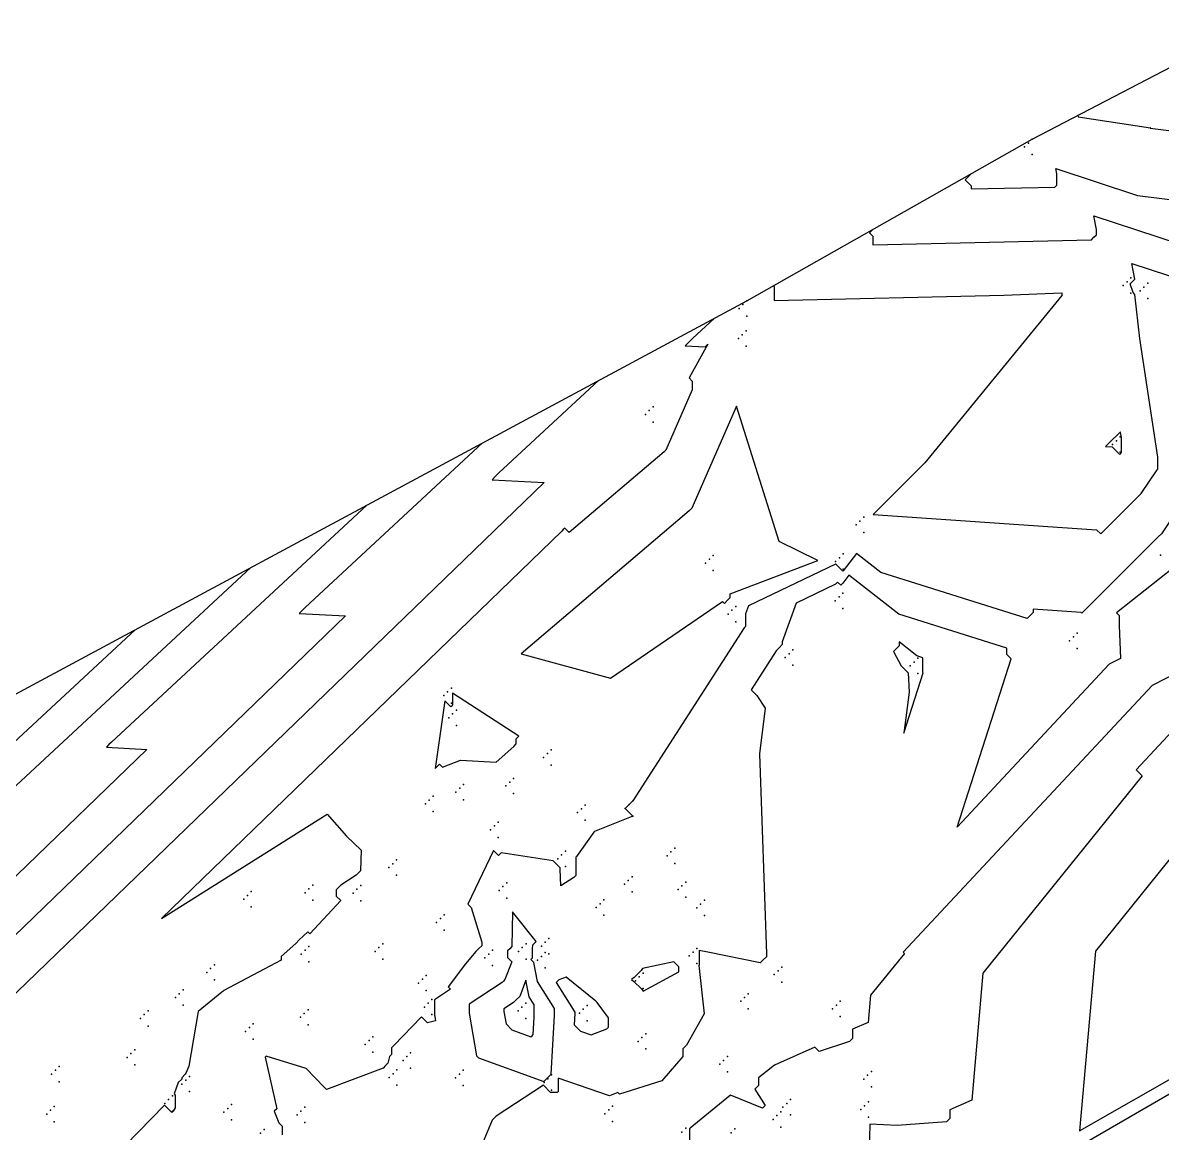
# Model space of a CAD drawing. Header units: metres. Extents: x 419582 to 423558, y 4805372 to 4807539.
# Drawn here: x 421297.74 to 421327.64, y 4806159.23 to 4806188.36 of the extents above; entities that cross this region are included whole.
import ezdxf

# ---------------------------------------------------------------- set-up
doc = ezdxf.new("R2010")
doc.units = ezdxf.units.M
for name, color, linetype in [('C-TINN', 4, 'Continuous'), ('C-TINN-BNDY', 110, 'Continuous'), ('C-TOPO-MAJR', 9, 'Continuous'), ('C-TOPO-MINR', 8, 'Continuous')]:
    doc.layers.add(name, color=color, linetype=linetype)

msp = doc.modelspace()

# ---------------------------------------------------------------- linework, layer by layer
at = {"color": 31, "lineweight": 30, "true_color": 0xffbd7a, "elevation": 1718.013}
msp.add_lwpolyline([(423449.834, 4807399.592), (423130.593, 4807500.114), (421950.92, 4806612.998), (421795.045, 4806430.988), (421305.015, 4806147.038), (421305.015, 4806147.038), (420630.083, 4805770.97), (419765.157, 4805549.54), (419617.356, 4805580.088)], dxfattribs=at)
at = {"layer": 'C-TINN', "color": 4, "linetype": 'Continuous', "lineweight": -3}
for p in [(421324.13, 4806185.21, 1756.38), (421324.23, 4806185.31, 1756.38), (421324.03, 4806185.11, 1756.38), (421324.23, 4806184.91, 1756.38), (421326.82, 4806181.67, 1758.87), (421326.62, 4806181.47, 1758.87), (421326.72, 4806181.57, 1758.87), (421327.06, 4806181.33, 1759.42), (421327.16, 4806181.43, 1759.42), (421327.26, 4806181.53, 1759.42), (421316.74, 4806181.07, 1759.28), (421326.82, 4806181.27, 1758.87), (421327.26, 4806181.13, 1759.42), (421316.54, 4806180.87, 1759.28), (421316.64, 4806180.97, 1759.28), (421316.74, 4806180.67, 1759.28), (421316.62, 4806180.18, 1759.67), (421316.72, 4806180.28, 1759.67), (421316.52, 4806180.08, 1759.67), (421316.72, 4806179.88, 1759.67), (421314.08, 4806178.09, 1758.51), (421314.18, 4806178.19, 1758.51), (421314.28, 4806178.29, 1758.51), (421314.28, 4806177.89, 1758.51), (421326.54, 4806177.5, 1757.97), (421326.34, 4806177.3, 1757.97), (421326.44, 4806177.4, 1757.97), (421326.54, 4806177.1, 1757.97), (421319.81, 4806175.39, 1759.04), (421319.61, 4806175.19, 1759.04), (421319.71, 4806175.29, 1759.04), (421319.81, 4806174.99, 1759.04), (421319.27, 4806174.43, 1759.86), (421315.66, 4806174.19, 1760.82), (421315.76, 4806174.29, 1760.82), (421315.86, 4806174.39, 1760.82), (421319.07, 4806174.23, 1759.86), (421319.17, 4806174.33, 1759.86), (421327.6, 4806174.4, 1760.34), (421315.86, 4806173.99, 1760.82), (421319.27, 4806174.03, 1759.86), (421319.16, 4806173.3, 1761.82), (421319.26, 4806173.4, 1761.82), (421316.35, 4806172.95, 1759.73), (421316.45, 4806173.05, 1759.73), (421319.06, 4806173.2, 1761.82), (421319.26, 4806173, 1761.82), (421316.25, 4806172.85, 1759.73), (421316.45, 4806172.65, 1759.73), (421325.41, 4806172.35, 1760.25), (421325.21, 4806172.15, 1760.25), (421325.31, 4806172.25, 1760.25), (421317.85, 4806171.81, 1761.29), (421317.95, 4806171.91, 1761.29), (421325.41, 4806171.95, 1760.25), (421317.75, 4806171.71, 1761.29), (421317.95, 4806171.51, 1761.29), (421321.03, 4806171.49, 1762.06), (421321.13, 4806171.59, 1762.06), (421321.23, 4806171.69, 1762.06), (421321.23, 4806171.29, 1762.06), (421308.99, 4806170.91, 1759.69), (421308.79, 4806170.71, 1759.69), (421308.89, 4806170.81, 1759.69), (421308.99, 4806170.51, 1759.69), (421309.12, 4806170.33, 1760.98), (421308.92, 4806170.13, 1760.98), (421309.02, 4806170.23, 1760.98), (421309.12, 4806169.93, 1760.98), (421311.41, 4806169.09, 1759.49), (421311.51, 4806169.19, 1759.49), (421311.61, 4806169.29, 1759.49), (421311.61, 4806168.89, 1759.49), (421310.52, 4806168.44, 1759.57), (421310.62, 4806168.54, 1759.57), (421309.11, 4806168.18, 1759.31), (421309.21, 4806168.28, 1759.31), (421309.31, 4806168.38, 1759.31), (421310.42, 4806168.34, 1759.57), (421308.31, 4806167.87, 1759.32), (421308.41, 4806167.97, 1759.32), (421308.51, 4806168.07, 1759.32), (421309.31, 4806167.98, 1759.31), (421310.62, 4806168.14, 1759.57), (421313.65, 4806167.85, 1760), (421313.75, 4806167.95, 1760), (421308.51, 4806167.67, 1759.32), (421312.3, 4806167.64, 1759.92), (421312.4, 4806167.74, 1759.92), (421312.5, 4806167.84, 1759.92), (421313.55, 4806167.75, 1760), (421313.75, 4806167.55, 1760), (421310.12, 4806167.29, 1759.62), (421310.22, 4806167.39, 1759.62), (421312.5, 4806167.44, 1759.92), (421310.02, 4806167.19, 1759.62), (421310.22, 4806166.99, 1759.62), (421314.85, 4806166.71, 1760.06), (421307.55, 4806166.4, 1759.18), (421311.78, 4806166.43, 1759.93), (421311.88, 4806166.53, 1759.93), (421311.98, 4806166.63, 1759.93), (421314.65, 4806166.51, 1760.06), (421314.75, 4806166.61, 1760.06), (421307.35, 4806166.2, 1759.18), (421307.45, 4806166.3, 1759.18), (421311.98, 4806166.23, 1759.93), (421314.85, 4806166.31, 1760.06), (421307.55, 4806166, 1759.18), (421310.44, 4806165.8, 1760.73), (421313.53, 4806165.76, 1760.32), (421313.63, 4806165.86, 1760.32), (421313.73, 4806165.96, 1760.32), (421315.14, 4806165.82, 1760.51), (421303.64, 4806165.47, 1758.55), (421303.74, 4806165.57, 1758.55), (421305.15, 4806165.54, 1758.76), (421305.25, 4806165.64, 1758.76), (421305.35, 4806165.74, 1758.76), (421306.41, 4806165.53, 1759.17), (421306.51, 4806165.63, 1759.17), (421306.61, 4806165.73, 1759.17), (421310.24, 4806165.6, 1760.73), (421310.34, 4806165.7, 1760.73), (421313.73, 4806165.56, 1760.32), (421314.94, 4806165.62, 1760.51), (421315.04, 4806165.72, 1760.51), (421303.54, 4806165.37, 1758.55), (421303.74, 4806165.17, 1758.55), (421305.35, 4806165.34, 1758.76), (421306.61, 4806165.33, 1759.17), (421310.44, 4806165.4, 1760.73), (421312.89, 4806165.25, 1760.19), (421312.99, 4806165.35, 1760.19), (421315.14, 4806165.42, 1760.51), (421315.53, 4806165.24, 1760.52), (421315.63, 4806165.34, 1760.52), (421308.7, 4806164.86, 1759.45), (421308.8, 4806164.96, 1759.45), (421312.79, 4806165.15, 1760.19), (421312.99, 4806164.95, 1760.19), (421315.43, 4806165.14, 1760.52), (421315.63, 4806164.94, 1760.52), (421308.6, 4806164.76, 1759.45), (421308.8, 4806164.56, 1759.45), (421311.55, 4806164.34, 1760.19), (421305.15, 4806164.03, 1759.09), (421305.25, 4806164.13, 1759.09), (421306.99, 4806164, 1759.34), (421307.09, 4806164.1, 1759.34), (421307.19, 4806164.2, 1759.34), (421310.07, 4806164.03, 1760.16), (421310.75, 4806164, 1761.62), (421310.85, 4806164.1, 1761.62), (421310.95, 4806164.2, 1761.62), (421311.35, 4806164.14, 1760.19), (421311.45, 4806164.24, 1760.19), (421311.45, 4806163.97, 1760.11), (421315.33, 4806163.98, 1760.98), (421315.43, 4806164.08, 1760.98), (421305.05, 4806163.93, 1759.09), (421305.25, 4806163.73, 1759.09), (421307.19, 4806163.8, 1759.34), (421309.87, 4806163.83, 1760.16), (421309.97, 4806163.93, 1760.16), (421310.95, 4806163.8, 1761.62), (421311.25, 4806163.77, 1760.11), (421311.35, 4806163.87, 1760.11), (421311.55, 4806163.94, 1760.19), (421315.23, 4806163.88, 1760.98), (421315.43, 4806163.68, 1760.98), (421302.57, 4806163.45, 1758.7), (421302.67, 4806163.55, 1758.7), (421302.77, 4806163.65, 1758.7), (421308.33, 4806163.37, 1759.68), (421310.07, 4806163.63, 1760.16), (421311.45, 4806163.57, 1760.11), (421314.02, 4806163.43, 1761.04), (421317.46, 4806163.39, 1761.12), (421317.56, 4806163.49, 1761.12), (421317.66, 4806163.59, 1761.12), (421302.77, 4806163.25, 1758.7), (421308.13, 4806163.17, 1759.68), (421308.23, 4806163.27, 1759.68), (421313.82, 4806163.23, 1761.04), (421313.92, 4806163.33, 1761.04), (421317.66, 4806163.19, 1761.12), (421301.75, 4806162.79, 1758.7), (421301.85, 4806162.89, 1758.7), (421301.95, 4806162.99, 1758.7), (421308.33, 4806162.97, 1759.68), (421314.02, 4806163.03, 1761.04), (421316.68, 4806162.79, 1761.4), (421316.78, 4806162.89, 1761.4), (421301.95, 4806162.59, 1758.7), (421305.23, 4806162.47, 1759.83), (421308.28, 4806162.54, 1759.93), (421308.38, 4806162.64, 1759.93), (421308.48, 4806162.74, 1759.93), (421310.84, 4806162.54, 1762.41), (421310.94, 4806162.64, 1762.41), (421312.45, 4806162.48, 1759.77), (421312.55, 4806162.58, 1759.77), (421316.58, 4806162.69, 1761.4), (421316.78, 4806162.49, 1761.4), (421318.99, 4806162.49, 1761.73), (421319.09, 4806162.59, 1761.73), (421319.19, 4806162.69, 1761.73), (421300.83, 4806162.24, 1758.42), (421300.93, 4806162.34, 1758.42), (421301.03, 4806162.44, 1758.42), (421305.03, 4806162.27, 1759.83), (421305.13, 4806162.37, 1759.83), (421308.48, 4806162.34, 1759.93), (421310.74, 4806162.44, 1762.41), (421310.94, 4806162.24, 1762.41), (421312.35, 4806162.38, 1759.77), (421312.55, 4806162.18, 1759.77), (421319.19, 4806162.29, 1761.73), (421301.03, 4806162.04, 1758.42), (421303.59, 4806161.9, 1759.95), (421303.69, 4806162, 1759.95), (421303.79, 4806162.1, 1759.95), (421305.23, 4806162.07, 1759.83), (421303.79, 4806161.7, 1759.95), (421306.83, 4806161.66, 1759.68), (421306.93, 4806161.76, 1759.68), (421313.89, 4806161.64, 1760.36), (421313.99, 4806161.74, 1760.36), (421314.09, 4806161.84, 1760.36), (421300.58, 4806161.32, 1758.41), (421300.68, 4806161.42, 1758.41), (421306.73, 4806161.56, 1759.68), (421306.93, 4806161.36, 1759.68), (421307.92, 4806161.34, 1760.26), (421314.09, 4806161.44, 1760.36), (421298.7, 4806160.98, 1758.1), (421300.48, 4806161.22, 1758.41), (421300.68, 4806161.02, 1758.41), (421307.72, 4806161.14, 1760.26), (421307.82, 4806161.24, 1760.26), (421316.03, 4806161.04, 1761.64), (421316.13, 4806161.14, 1761.64), (421316.23, 4806161.24, 1761.64), (421298.5, 4806160.78, 1758.1), (421298.6, 4806160.88, 1758.1), (421302.12, 4806160.72, 1759.05), (421307.36, 4806160.69, 1760.19), (421307.46, 4806160.79, 1760.19), (421307.56, 4806160.89, 1760.19), (421307.92, 4806160.94, 1760.26), (421309.1, 4806160.68, 1760.55), (421309.2, 4806160.78, 1760.55), (421309.3, 4806160.88, 1760.55), (421311.62, 4806160.76, 1760.98), (421316.23, 4806160.84, 1761.64), (421319.91, 4806160.75, 1762.41), (421320.01, 4806160.85, 1762.41), (421298.7, 4806160.58, 1758.1), (421301.92, 4806160.52, 1759.05), (421302.02, 4806160.62, 1759.05), (421307.56, 4806160.49, 1760.19), (421309.3, 4806160.48, 1760.55), (421311.42, 4806160.56, 1760.98), (421311.52, 4806160.66, 1760.98), (421319.81, 4806160.65, 1762.41), (421320.01, 4806160.45, 1762.41), (421301.57, 4806160.11, 1758.99), (421301.67, 4806160.21, 1758.99), (421302.12, 4806160.32, 1759.05), (421311.62, 4806160.36, 1760.98), (421317.89, 4806160.11, 1762.37), (421298.47, 4806159.83, 1758.31), (421298.57, 4806159.93, 1758.31), (421301.47, 4806160.01, 1758.99), (421301.67, 4806159.81, 1758.99), (421303.02, 4806159.78, 1759.72), (421303.12, 4806159.88, 1759.72), (421303.22, 4806159.98, 1759.72), (421305.04, 4806159.81, 1760.15), (421305.14, 4806159.91, 1760.15), (421313.12, 4806159.84, 1761.17), (421313.22, 4806159.94, 1761.17), (421317.63, 4806159.79, 1762.11), (421317.69, 4806159.91, 1762.37), (421317.79, 4806160.01, 1762.37), (421319.73, 4806159.85, 1762.85), (421319.83, 4806159.95, 1762.85), (421319.93, 4806160.05, 1762.85), (421298.37, 4806159.73, 1758.31), (421298.57, 4806159.53, 1758.31), (421303.22, 4806159.58, 1759.72), (421304.94, 4806159.71, 1760.15), (421305.14, 4806159.51, 1760.15), (421313.02, 4806159.74, 1761.17), (421313.22, 4806159.54, 1761.17), (421317.43, 4806159.59, 1762.11), (421317.53, 4806159.69, 1762.11), (421317.89, 4806159.71, 1762.37), (421319.93, 4806159.65, 1762.85), (421303.98, 4806159.23, 1759.88), (421304.08, 4806159.33, 1759.88), (421315.04, 4806159.26, 1761.95), (421315.14, 4806159.36, 1761.95), (421316.33, 4806159.24, 1762.52), (421316.43, 4806159.34, 1762.52), (421317.63, 4806159.39, 1762.11)]:
    msp.add_point(p, dxfattribs=at)
at = {"layer": 'C-TINN-BNDY', "color": 110, "linetype": 'Continuous', "lineweight": -3, "flags": 128}
msp.add_lwpolyline([(421193.45, 4806114.76), (421316.74, 4806181.07), (421324.23, 4806185.31), (421416.34, 4806233.29), (421455.96, 4806255.55), (421534.88, 4806300.35), (421936.98, 4806642.67), (421937.08, 4806642.77), (421937.18, 4806642.87), (421963.15, 4806666.69), (422251.15, 4806867.33), (422367.39, 4806957.21), (422449.57, 4807014.1), (422473.63, 4807031.8), (422600.66, 4807130.15), (422687.35, 4807196.06), (422733.46, 4807229.97)], dxfattribs=at)
at = {"layer": 'C-TOPO-MAJR', "color": 9, "linetype": 'Continuous', "lineweight": -3, "elevation": 1760, "flags": 128}
for points in [[(421315.235, 4806175.568), (421315.17, 4806175.503), (421310.82, 4806171.81), (421313.163, 4806171.169), (421316.104, 4806173.182), (421316.153, 4806173.132), (421316.229, 4806173.208), (421316.304, 4806173.283), (421316.304, 4806173.382), (421318.602, 4806174.253), (421317.588, 4806174.759), (421316.473, 4806178.305), (421315.299, 4806175.632), (421315.235, 4806175.568)], [(421310.692, 4806169.58), (421310.758, 4806169.646), (421309.021, 4806170.771), (421309.021, 4806170.467), (421308.997, 4806170.443), (421308.973, 4806170.419), (421308.821, 4806170.571), (421308.56, 4806168.796), (421308.619, 4806168.855), (421308.678, 4806168.914), (421308.76, 4806168.832), (421309.231, 4806169.02), (421310.163, 4806168.964), (421310.626, 4806169.378), (421310.692, 4806169.443), (421310.692, 4806169.58)], [(421313.111, 4806162.008), (421313.111, 4806162.253), (421312.816, 4806162.661), (421312.78, 4806162.698), (421312.002, 4806163.325), (421311.806, 4806163.25), (421311.774, 4806163.217), (421311.741, 4806163.185), (421312.227, 4806162.403), (421312.227, 4806162.368), (421312.211, 4806162.072), (421312.373, 4806161.91), (421312.66, 4806161.812), (421313.072, 4806161.969), (421313.111, 4806162.008)]]:
    msp.add_lwpolyline(points, close=True, dxfattribs=at)
at = {"layer": 'C-TOPO-MAJR', "color": 9, "linetype": 'Continuous', "lineweight": -3, "flags": 128}
for points, elevation in [([(421328.439, 4806176.179), (421327.619, 4806174.959), (421327.534, 4806174.873), (421327.448, 4806174.787), (421325.534, 4806172.871), (421325.512, 4806172.893), (421324.253, 4806172.978), (421324.253, 4806172.895), (421324.174, 4806172.816), (421324.094, 4806172.737), (421320.261, 4806173.941), (421319.62, 4806174.441), (421319.269, 4806173.985), (421319.262, 4806173.978), (421319.076, 4806174.164), (421319.069, 4806174.156), (421316.787, 4806173.069), (421316.71, 4806172.853), (421316.71, 4806172.522), (421316.692, 4806172.505), (421316.675, 4806172.487), (421313.75, 4806167.95), (421313.65, 4806167.85), (421313.55, 4806167.75), (421313.75, 4806167.55), (421312.746, 4806167.144), (421312.726, 4806167.124), (421312.276, 4806166.492), (421312.258, 4806166.474), (421312.258, 4806166.146), (421312.252, 4806165.993), (421312.225, 4806165.966), (421312.198, 4806165.939), (421311.864, 4806165.721), (421311.845, 4806166.157), (421311.845, 4806166.192), (421311.663, 4806166.375), (421310.295, 4806166.583), (421310.261, 4806166.548), (421310.227, 4806166.514), (421310.095, 4806166.646), (421309.419, 4806165.235), (421309.505, 4806165.149), (421309.784, 4806164.24), (421309.784, 4806164.149), (421309.706, 4806164.072), (421309.629, 4806163.995), (421309.357, 4806163.677), (421308.903, 4806163.072), (421308.964, 4806163.011), (421308.544, 4806162.732), (421308.544, 4806162.343), (421308.573, 4806162.175), (421308.361, 4806162.128), (421308.204, 4806162.285), (421307.476, 4806161.528), (421307.421, 4806161.473), (421307.421, 4806161.294), (421307.366, 4806161.239), (421307.325, 4806161.065), (421307.263, 4806161.002), (421307.2, 4806160.94), (421305.711, 4806160.373), (421305.647, 4806160.437), (421305.182, 4806160.923), (421304.128, 4806161.253), (421304.102, 4806161.228), (421304.405, 4806159.869), (421304.34, 4806159.804), (421304.462, 4806159.499), (421304.551, 4806159.41), (421304.551, 4806159.188)], 1760), ([(421303.73, 4806174.073), (421294.991, 4806165.963)], 1755)]:
    msp.add_lwpolyline(points, dxfattribs=dict(at, elevation=elevation))
at = {"layer": 'C-TOPO-MINR', "color": 8, "linetype": 'Continuous', "lineweight": -3, "flags": 128}
for points, elevation in [([(421325.426, 4806185.933), (421325.441, 4806185.896), (421325.44, 4806185.894), (421325.438, 4806185.893), (421327.333, 4806185.611), (421327.327, 4806185.605), (421327.321, 4806185.599), (421363.1, 4806181.124), (421363.03, 4806180.672), (421363.081, 4806180.621), (421363.081, 4806180.323), (421373.838, 4806177.988), (421383.612, 4806180.168), (421383.612, 4806179.972), (421388.671, 4806180.941), (421404.79, 4806179.793), (421404.79, 4806179.72), (421417.145, 4806181.976), (421417.092, 4806182.028), (421419.009, 4806181.729), (421420.103, 4806183.137), (421436.223, 4806183.656)], 1756), ([(421322.629, 4806184.404), (421322.55, 4806184.325), (421322.471, 4806184.246), (421322.629, 4806184.089), (421322.629, 4806184.004), (421324.825, 4806184.053), (421324.85, 4806184.078), (421324.875, 4806184.103), (421324.875, 4806184.404), (421324.848, 4806184.539), (421326.992, 4806183.837), (421342.379, 4806181.938), (421360.93, 4806179.618), (421360.904, 4806179.451), (421360.923, 4806179.432), (421360.923, 4806179.069), (421373.974, 4806176.237), (421381.048, 4806177.815), (421381.048, 4806177.562), (421387.556, 4806178.81)], 1757), ([(421320.046, 4806182.941), (421320.002, 4806182.897), (421319.958, 4806182.853), (421320.046, 4806182.765), (421320.046, 4806182.541), (421325.785, 4806182.672), (421325.85, 4806182.737), (421325.915, 4806182.802), (421325.915, 4806182.942), (421325.845, 4806183.296), (421331.448, 4806181.462)], 1758), ([(421317.463, 4806181.479), (421317.454, 4806181.47), (421317.444, 4806181.46), (421317.463, 4806181.441), (421317.463, 4806181.079), (421323.487, 4806181.216), (421325.011, 4806181.277), (421325.011, 4806181.212), (421321.412, 4806176.821), (421320.054, 4806175.461), (421325.92, 4806175.064), (421326.03, 4806174.954), (421327.001, 4806175.927), (421327.044, 4806175.97), (421327.088, 4806176.014), (421327.504, 4806176.633), (421327.526, 4806176.655), (421327.526, 4806176.966), (421327.051, 4806180.079), (421326.924, 4806181.237), (421326.877, 4806181.284), (421326.8, 4806181.513), (421326.877, 4806181.59), (421326.9, 4806181.613), (421326.924, 4806181.637), (421326.841, 4806182.052), (421335.903, 4806179.087)], 1759), ([(421315.889, 4806180.612), (421315.317, 4806180.082), (421315.22, 4806179.984), (421315.123, 4806179.887), (421315.645, 4806179.859), (421315.682, 4806179.895), (421315.718, 4806179.932), (421315.226, 4806179.046), (421315.311, 4806178.962), (421315.311, 4806178.731), (421314.615, 4806177.148), (421314.594, 4806177.126), (421314.573, 4806177.105), (421312.083, 4806174.992), (421311.966, 4806175.108), (421311.925, 4806175.067), (421311.883, 4806175.025), (421301.382, 4806164.864), (421305.733, 4806167.599), (421306.238, 4806167.023), (421306.619, 4806166.653), (421306.607, 4806166.117), (421306.55, 4806166.06), (421306.493, 4806166.003), (421306.088, 4806165.734), (421306.029, 4806165.676), (421305.97, 4806165.617), (421305.97, 4806165.451), (421306.088, 4806165.334), (421305.277, 4806164.46), (421305.223, 4806164.515), (421304.998, 4806164.303), (421304.915, 4806164.22), (421304.832, 4806164.137), (421304.524, 4806163.865), (421304.524, 4806163.773), (421303.015, 4806162.974), (421302.991, 4806162.95), (421302.967, 4806162.926), (421302.344, 4806162.424), (421302.096, 4806160.987), (421302.033, 4806160.825), (421302.008, 4806160.775), (421301.915, 4806160.683), (421301.915, 4806160.651), (421301.823, 4806160.559), (421301.712, 4806160.262), (421301.745, 4806160.228), (421301.745, 4806159.895), (421301.688, 4806159.81), (421301.657, 4806159.775), (421301.464, 4806159.967), (421301.46, 4806159.963), (421301.457, 4806159.959), (421300.442, 4806158.913)], 1759), ([(421312.849, 4806178.977), (421310.236, 4806176.552), (421310.148, 4806176.465), (421310.061, 4806176.377), (421311.421, 4806176.304), (421293.929, 4806159.403)], 1758), ([(421309.809, 4806177.343), (421305.154, 4806173.023), (421305.076, 4806172.945), (421304.998, 4806172.867), (421306.209, 4806172.802), (421290.653, 4806157.772)], 1757), ([(421306.77, 4806175.708), (421300.073, 4806169.493), (421300.005, 4806169.425), (421299.936, 4806169.357), (421300.996, 4806169.3), (421287.378, 4806156.142)], 1756), ([(421327.947, 4806174.069), (421326.44, 4806172.882), (421326.513, 4806172.809), (421326.513, 4806172.554), (421326.545, 4806171.683), (421326.253, 4806171.533), (421322.258, 4806167.257), (421323.678, 4806171.677), (421323.561, 4806171.794), (421323.561, 4806171.959), (421320.732, 4806172.848), (421319.422, 4806173.869), (421319.264, 4806173.664), (421319.206, 4806173.605), (421319.122, 4806173.689), (421319.064, 4806173.631), (421318.036, 4806173.141), (421317.671, 4806172.122), (421317.671, 4806172.048), (421317.59, 4806171.966), (421317.508, 4806171.885), (421316.851, 4806170.865), (421317.006, 4806170.71), (421317.219, 4806170.378), (421317.076, 4806169.186), (421317.254, 4806163.94), (421317.254, 4806163.86), (421317.174, 4806163.78), (421317.094, 4806163.7), (421315.72, 4806163.981), (421315.494, 4806164.023), (421315.494, 4806163.642), (421315.49, 4806163.638), (421315.485, 4806163.633), (421315.622, 4806162.363), (421315.16, 4806161.54), (421315.11, 4806161.49), (421315.06, 4806161.44), (421315.06, 4806161.24), (421314.513, 4806160.603), (421313.403, 4806160.255), (421313.361, 4806160.297), (421313.139, 4806160.212), (421311.788, 4806160.674), (421311.788, 4806160.316), (421311.778, 4806160.305), (421311.767, 4806160.295), (421311.593, 4806160.296), (421311.402, 4806160.487), (421310.16, 4806159.676), (421310.109, 4806159.626), (421310.058, 4806159.575), (421309.535, 4806158.312)], 1761), ([(421300.69, 4806172.438), (421289.91, 4806162.434)], 1754), ([(421328.058, 4806171.326), (421327.377, 4806170.978), (421320.841, 4806163.982), (421320.875, 4806163.948), (421319.987, 4806162.847), (421319.924, 4806162.138), (421319.516, 4806161.959), (421319.516, 4806161.718), (421319.476, 4806161.679), (421319.436, 4806161.639), (421318.642, 4806161.37), (421318.526, 4806161.486), (421317.467, 4806161.018), (421317.049, 4806160.683), (421317.049, 4806160.48), (421316.999, 4806160.431), (421316.95, 4806160.381), (421317.226, 4806159.959), (421317.149, 4806159.883), (421316.312, 4806160.226), (421315.253, 4806159.358), (421315.244, 4806159.349), (421315.236, 4806159.341), (421315.236, 4806158.976)], 1762), ([(421328.502, 4806170.422), (421326.955, 4806168.767), (421327.115, 4806168.606), (421322.938, 4806163.429), (421322.643, 4806160.094), (421322.064, 4806159.84), (421322.064, 4806159.615), (421322.02, 4806159.572), (421321.977, 4806159.528), (421320.685, 4806159.434), (421319.973, 4806159.469), (421319.955, 4806158.766)], 1763), ([(421329.669, 4806168.695), (421325.89, 4806164.01), (421325.473, 4806159.295), (421331.177, 4806162.548)], 1764)]:
    msp.add_lwpolyline(points, dxfattribs=dict(at, elevation=elevation))
for points, elevation in [([(421326.569, 4806177.087), (421326.569, 4806177.484), (421326.555, 4806177.575), (421326.549, 4806177.626), (421326.543, 4806177.632), (421326.446, 4806177.536), (421326.349, 4806177.439), (421326.157, 4806177.246), (421326.328, 4806177.235), (421326.525, 4806177.037), (421326.553, 4806177.066), (421326.555, 4806177.067), (421326.556, 4806177.068), (421326.568, 4806177.086), (421326.569, 4806177.087)], 1758), ([(421321.202, 4806171.756), (421320.737, 4806172.118), (421320.737, 4806172.018), (421320.662, 4806171.942), (421320.588, 4806171.867), (421320.79, 4806171.492), (421320.974, 4806171.307), (421321.002, 4806170.799), (421320.859, 4806169.726), (421321.369, 4806171.312), (421321.362, 4806171.319), (421321.362, 4806171.705), (421321.202, 4806171.756)], 1762), ([(421311.693, 4806162.501), (421311.253, 4806163.21), (421311.155, 4806163.706), (421311.073, 4806163.788), (421311.114, 4806163.829), (421311.114, 4806164.065), (421311.123, 4806164.174), (421311.167, 4806164.217), (421311.21, 4806164.261), (421310.595, 4806165.036), (421310.576, 4806164.128), (421310.519, 4806164.07), (421310.461, 4806164.013), (421310.461, 4806163.843), (421310.576, 4806163.728), (421310.395, 4806163.26), (421310.357, 4806163.223), (421310.32, 4806163.186), (421309.455, 4806162.611), (421309.455, 4806162.383), (421309.648, 4806161.257), (421309.697, 4806161.209), (421311.413, 4806160.583), (421311.512, 4806160.682), (421311.61, 4806160.781), (421311.693, 4806162.315), (421311.693, 4806162.501)], 1761), ([(421313.974, 4806163.016), (421314.018, 4806162.954), (421314.024, 4806162.96), (421314.96, 4806163.463), (421314.96, 4806163.597), (421314.827, 4806163.73), (421314.004, 4806163.548), (421313.972, 4806163.502), (421313.876, 4806163.406), (421313.781, 4806163.311), (421313.713, 4806163.263), (421313.78, 4806163.21), (421313.974, 4806163.016)], 1761), ([(421311.159, 4806162.6), (421311.031, 4806162.806), (421310.945, 4806163.242), (421310.781, 4806162.82), (421310.7, 4806162.739), (421310.618, 4806162.657), (421310.366, 4806162.49), (421310.366, 4806162.423), (421310.423, 4806162.096), (421310.578, 4806161.94), (421311.078, 4806161.758), (421311.106, 4806161.787), (421311.135, 4806161.816), (421311.159, 4806162.262), (421311.159, 4806162.6)], 1762)]:
    msp.add_lwpolyline(points, close=True, dxfattribs=dict(at, elevation=elevation))

doc.saveas('drawing.dxf')
